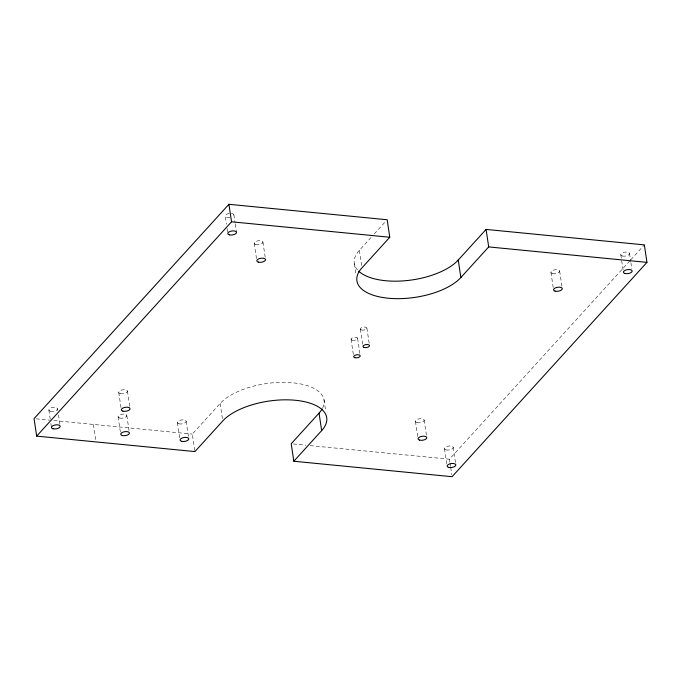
<?xml version="1.0" encoding="UTF-8"?>
<svg xmlns="http://www.w3.org/2000/svg" width="681" height="681" viewBox="0 0 681 681"><rect width="100%" height="100%" fill="white"/><g stroke="black" fill="none" stroke-linecap="round" stroke-linejoin="round"><path stroke-width="0.51" stroke-dasharray="3.4 2.55" d="M194.766 450.55L192.306 434.086L220.142 403.467A55.11 24.933 -8.5 0 1 287.825 382.433A55.11 24.933 -8.5 0 1 322.624 408.047M357.414 269.829A55.11 24.933 -8.5 0 1 359.338 250.378L371.468 237.031M374.329 233.889L385.744 221.325M449.92 462.288L449.46 459.207L630.061 260.576M630.776 259.793L644.337 244.879M36.136 418.832L49.67 420.151M53.833 420.56L192.306 434.086M293.324 443.952L305.982 445.187M310.195 445.604L449.46 459.207M629.516 253.434L630.751 261.666M630.904 262.696L631.823 268.867M620.808 254.805L623.421 272.298M559.646 271.055L562.268 288.548M550.938 272.426L553.559 289.919M453.205 447.349L455.666 463.812M450.073 463.318L450.541 466.408M450.694 467.438L451.767 474.64M444.497 448.719L447.111 466.213M424.169 420.058L426.783 437.56M415.461 421.437L418.074 438.93M359.338 250.378L361.798 266.841M366.88 328.063L369.494 345.565M354.358 263.777L355.899 274.077M360.351 329.093L362.811 345.565M357.602 338.27L360.215 355.771M351.073 339.3L353.533 355.771M324.02 399.721L325.714 411.043M262.926 242.07L265.539 259.563M254.217 243.44L256.677 259.912M233.889 214.787L235.115 223.019M235.277 224.049L236.503 232.281M229.165 213.511A4.409 1.992 -8.5 0 0 225.181 216.158L226.407 224.389M227.028 228.51L227.641 232.63M220.142 403.467L222.449 418.909M186.151 421.258L188.773 438.76M177.443 422.629L179.903 439.1M127.441 391.081L130.062 408.574M126.811 415.461L129.424 432.963M118.732 392.452L121.354 409.945M118.102 416.832L120.563 433.303M93.391 424.425L96.012 441.918M57.579 408.702L57.885 410.762M58.498 414.874L60.192 426.195M48.87 410.073L50.249 419.334M50.862 423.454L51.33 426.544M231.387 213.434A4.409 1.992 -8.5 0 1 232.034 216.83M229.906 217.435A4.409 1.992 -8.5 0 1 225.181 216.158M352.222 340.194A3.303 1.498 -8.5 0 0 357.559 338.67A3.303 1.498 -8.5 0 0 353.218 337.495A3.303 1.498 -8.5 0 0 352.222 340.194M361.5 329.987A3.303 1.498 -8.5 0 0 366.838 328.463A3.303 1.498 -8.5 0 0 362.496 327.297A3.303 1.498 -8.5 0 0 361.5 329.987M50.403 411.256A4.409 1.992 -8.5 0 0 57.519 409.23A4.409 1.992 -8.5 0 0 51.739 407.672A4.409 1.992 -8.5 0 0 50.403 411.256M446.038 449.903A4.409 1.992 -8.5 0 0 453.154 447.877A4.409 1.992 -8.5 0 0 447.366 446.31A4.409 1.992 -8.5 0 0 446.038 449.903M622.349 255.988A4.409 1.992 -8.5 0 0 629.465 253.962A4.409 1.992 -8.5 0 0 623.677 252.396A4.409 1.992 -8.5 0 0 622.349 255.988M120.273 393.635A4.409 1.992 -8.5 0 0 127.39 391.609A4.409 1.992 -8.5 0 0 121.601 390.051A4.409 1.992 -8.5 0 0 120.273 393.635M255.758 244.624A4.409 1.992 -8.5 0 0 262.875 242.598A4.409 1.992 -8.5 0 0 257.086 241.04A4.409 1.992 -8.5 0 0 255.758 244.624M552.478 273.609A4.409 1.992 -8.5 0 0 559.595 271.583A4.409 1.992 -8.5 0 0 553.806 270.025A4.409 1.992 -8.5 0 0 552.478 273.609M416.993 422.62A4.409 1.992 -8.5 0 0 424.11 420.594A4.409 1.992 -8.5 0 0 418.33 419.028A4.409 1.992 -8.5 0 0 416.993 422.62M119.643 418.023A4.409 1.992 -8.5 0 0 126.76 415.997A4.409 1.992 -8.5 0 0 120.971 414.431A4.409 1.992 -8.5 0 0 119.643 418.023M178.984 423.82A4.409 1.992 -8.5 0 0 186.1 421.794A4.409 1.992 -8.5 0 0 180.312 420.228A4.409 1.992 -8.5 0 0 178.984 423.82"/><path stroke-width="1.02" d="M486.081 229.42L488.694 246.914L460.858 277.533A55.11 24.933 -8.5 0 1 388.204 298.218A55.11 24.933 -8.5 0 1 361.951 267.871L389.787 237.252L387.174 219.759L228.927 204.3L34.05 418.628L36.663 436.121L194.919 451.58L222.755 420.96A55.11 24.933 -8.5 0 1 295.409 400.275A55.11 24.933 -8.5 0 1 321.662 430.622L293.826 461.241L452.073 476.7L646.95 262.372L644.337 244.879L486.081 229.42L458.245 260.04A55.11 24.933 -8.5 0 1 408.064 280.444A55.11 24.933 -8.5 0 1 358.734 271.2M36.663 436.121L231.54 221.793L228.927 204.3M322.173 408.898A55.11 24.933 -8.5 0 1 319.048 413.129L291.213 443.748L293.826 461.241M231.54 221.793L389.787 237.252M488.694 246.914L646.95 262.372M458.245 260.04L460.858 277.533M319.048 413.129L321.662 430.622M53.016 428.758A4.409 1.992 -8.5 0 0 60.141 426.732A4.409 1.992 -8.5 0 0 54.352 425.165A4.409 1.992 -8.5 0 0 53.016 428.758M122.257 435.517A4.409 1.992 -8.5 0 0 129.373 433.491A4.409 1.992 -8.5 0 0 123.584 431.933A4.409 1.992 -8.5 0 0 122.257 435.517M181.597 441.314A4.409 1.992 -8.5 0 0 188.714 439.288A4.409 1.992 -8.5 0 0 182.934 437.73A4.409 1.992 -8.5 0 0 181.597 441.314M448.651 467.396A4.409 1.992 -8.5 0 0 455.768 465.37A4.409 1.992 -8.5 0 0 449.979 463.812A4.409 1.992 -8.5 0 0 448.651 467.396M419.607 440.113A4.409 1.992 -8.5 0 0 426.732 438.087A4.409 1.992 -8.5 0 0 420.943 436.53A4.409 1.992 -8.5 0 0 419.607 440.113M122.886 411.137A4.409 1.992 -8.5 0 0 130.003 409.102A4.409 1.992 -8.5 0 0 124.223 407.544A4.409 1.992 -8.5 0 0 122.886 411.137M229.335 234.843A4.409 1.992 -8.5 0 0 236.452 232.817A4.409 1.992 -8.5 0 0 230.663 231.251A4.409 1.992 -8.5 0 0 229.335 234.843M258.371 262.125A4.409 1.992 -8.5 0 0 265.488 260.099A4.409 1.992 -8.5 0 0 259.699 258.533A4.409 1.992 -8.5 0 0 258.371 262.125M354.835 357.687A3.303 1.498 -8.5 0 0 360.172 356.172A3.303 1.498 -8.5 0 0 355.831 354.997A3.303 1.498 -8.5 0 0 354.835 357.687M364.114 347.48A3.303 1.498 -8.5 0 0 369.451 345.965A3.303 1.498 -8.5 0 0 365.118 344.79A3.303 1.498 -8.5 0 0 364.114 347.48M555.092 291.11A4.409 1.992 -8.5 0 0 562.217 289.084A4.409 1.992 -8.5 0 0 556.428 287.518A4.409 1.992 -8.5 0 0 555.092 291.11M624.962 273.481A4.409 1.992 -8.5 0 0 632.079 271.455A4.409 1.992 -8.5 0 0 626.29 269.897A4.409 1.992 -8.5 0 0 624.962 273.481"/></g></svg>
